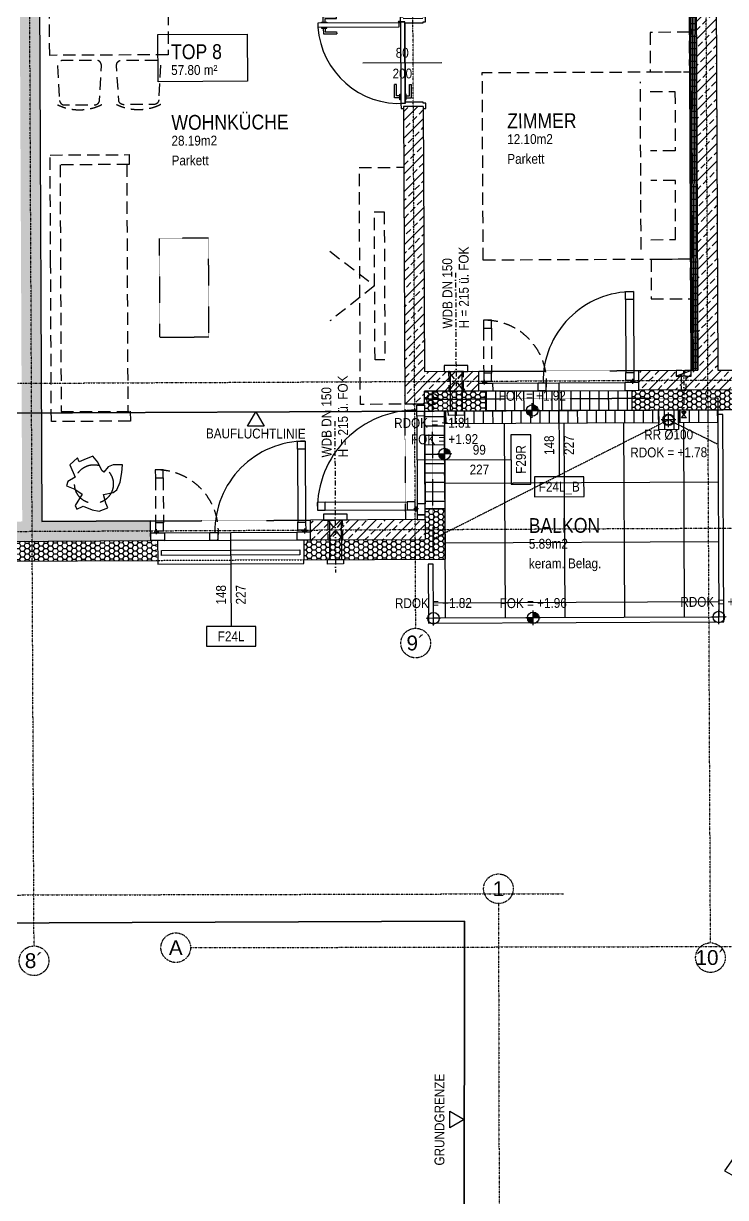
# Model space of a CAD drawing. Header units: millimetres. Extents: x -378801 to -302223, y -36469 to 154078.
# Drawn here: x -339168 to -332059, y 17063 to 28955 of the extents above; entities that cross this region are included whole.
import ezdxf
from ezdxf.enums import TextEntityAlignment as Align

# ---------------------------------------------------------------- set-up
doc = ezdxf.new("R2010")
doc.units = ezdxf.units.MM
for name, pattern in [('HIDDEN2', [0.1875, 0.125, -0.0625]), ('STRICHLINIE', [0.75, 0.5, -0.25]), ('STRICHPUNKT', [1, 0.5, -0.25, 0, -0.25])]:
    doc.linetypes.add(name, pattern=pattern)
for name, color, linetype in [('00_HLP---------M0', 6, 'Continuous'), ('01-BFL-G00-L01-M0', 10, 'Continuous'), ('01-HID-G00-L01-ENTWÄSSERUNG', 8, 'HIDDEN2'), ('01-SYM-G00-L01-M0', 8, 'Continuous'), ('01-TXT---------M0', 1, 'Continuous'), ('01-TXT---------PP', 1, 'Continuous'), ('01-TXT-G00-L01-M0', 1, 'Continuous'), ('02-ANS-G00-L01-M0', 8, 'Continuous'), ('02-ANS-G00-L01-Rigol', 8, 'Continuous'), ('02-AXO-G00-L01-M0', 8, 'STRICHPUNKT'), ('02-DIM-G00-L01-BEHÖRDE', 20, 'Continuous'), ('02-FIL-G00-L01-LILA', 223, 'Continuous'), ('02-FIL-G00-L01-ORANGE', 40, 'Continuous'), ('02-FIL-G00-L01-PLATTENBELAG', 253, 'Continuous'), ('02-FIL-G00-L01-STB', 8, 'Continuous'), ('02-HID-G00-L01-M0', 8, 'HIDDEN2'), ('02-TWA---------M0', 4, 'Continuous'), ('02-TWA-G00-L01-M0', 4, 'Continuous'), ('02-WDA---------M0', 8, 'Continuous'), ('02-WDA-G00-L01-M0', 8, 'Continuous'), ('02-ZWA-G00-L01-M0', 2, 'Continuous'), ('03-SYM-G00-L01-M0', 8, 'Continuous'), ('04-HLP---------M0', 8, 'HIDDEN2'), ('04-STO---------M0', 1, 'Continuous'), ('04-SYM---------EP', 8, 'Continuous'), ('04-SYM-G00-L01-EP', 8, 'Continuous'), ('04-TXT---------EP', 8, 'Continuous'), ('04-TXT-G00-L01-M0', 8, 'Continuous'), ('04-TXT-G00-L01-POS', 8, 'Continuous'), ('05-STO--------M0', 1, 'Continuous'), ('05-SYM---------M0', 8, 'Continuous'), ('05-SYM--------M0', 8, 'Continuous'), ('05-SYM-G00-L01-M0', 8, 'Continuous'), ('05-TXT---------PP', 8, 'Continuous'), ('05-TXT--------M0', 8, 'Continuous'), ('05-TXT-G00-L01-M0', 8, 'Continuous'), ('07-SAN---------M0', 8, 'Continuous'), ('07-SAN-G00-L01-M0', 8, 'Continuous'), ('07_MOB-G00-L01-M0', 6, 'HIDDEN2'), ('09-FIL-G00-L01-BLAU', 161, 'Continuous'), ('09-NAT-G00-L01-PFLANZEN', 9, 'Continuous')]:
    doc.layers.add(name, color=color, linetype=linetype)
doc.layers.add('09-VER-G00-L01-GRUNDSTÜCKSGRENZE', color=161, linetype='Continuous', lineweight=25)
doc.styles.add('ARIAL', font='arial.ttf', dxfattribs={"width": 0.85})
doc.styles.get("Standard").update_dxf_attribs({"font": 'arial.ttf'})
pattern_1 = [(0.26447, (-337081.752, 30520.496), (47.497575, 27.715835), [31.75, -63.5]), (120.26447, (-337081.752, 30520.496), (-47.751405, 27.27619), [31.75, -63.5]), (60.26447, (-337081.752, 30520.496), (-0.25383, 54.99202), [-63.5, 31.75])]
pattern_2 = [(45.2645, (-337081.75, 30520.5), (-90.2161, 89.3871), []), (45.2645, (-336991.95, 30520.91), (-90.2161, 89.3871), [63.5, -31.75])]

# ---------------------------------------------------------------- blocks, each defined once
blk = doc.blocks.new('01-HK3')
blk.add_lwpolyline([(0, 0), (0.0423, 0.0732), (-0.0423, 0.0732)], close=True)
at = {"color": 0, "style": 'ARIAL', "width": 0.85}
blk.add_attdef('HEIGHT', text='', height=0.05, dxfattribs=at).set_placement((0, 0.35), align=Align.TOP_CENTER)
blk = doc.blocks.new('TÜR-80_20er-WAND')
at = {"layer": '00_HLP---------M0'}
blk.add_lwpolyline([(0.411, 0.035), (-0.411, 0.035), (-0.411, 0.035), (-0.411, -0.007), (0.411, -0.007)], close=True, dxfattribs=at)
for points in [[(-0.375, 0.035), (-0.375, 0.045), (-0.32, 0.045), (-0.32, 0.035)], [(-0.357, 0.045), (-0.357, 0.101), (-0.222, 0.101)], [(-0.337, 0.045), (-0.337, 0.081), (-0.222, 0.081)], [(-0.222, 0.081), (-0.222, 0.101)], [(0.4, -0.007), (-0.4, -0.007)], [(-0.375, -0.007), (-0.375, -0.017), (-0.32, -0.017), (-0.32, -0.007)], [(-0.357, -0.017), (-0.357, -0.073), (-0.222, -0.073)], [(-0.337, -0.017), (-0.337, -0.053), (-0.222, -0.053)], [(-0.222, -0.053), (-0.222, -0.073)]]:
    blk.add_lwpolyline(points, dxfattribs=at)
at = {"layer": '02-TWA---------M0'}
for points in [[(-0.445, -0.19), (-0.445, 0.01)], [(0.445, -0.19), (0.445, 0.01)]]:
    blk.add_lwpolyline(points, dxfattribs=at)
at = {"layer": '05-STO--------M0'}
for points in [[(-0.465, -0.19), (-0.465, -0.215), (-0.41, -0.215), (-0.41, -0.19), (-0.4, -0.19), (-0.4, -0.007), (-0.415, -0.007), (-0.415, 0.035), (-0.465, 0.035), (-0.465, 0.01)], [(0.465, -0.19), (0.465, -0.215), (0.41, -0.215), (0.41, -0.19), (0.4, -0.19), (0.4, -0.007), (0.415, -0.007), (0.415, 0.035), (0.465, 0.035), (0.465, 0.01)]]:
    blk.add_lwpolyline(points, dxfattribs=at)
at = {"layer": '05-SYM---------M0'}
for points in [[(0.362, 0.836), (0.352, 0.836), (0.352, 0.781), (0.362, 0.781)], [(0.404, 0.836), (0.414, 0.836), (0.414, 0.781), (0.404, 0.781)], [(0.352, 0.818), (0.296, 0.818), (0.296, 0.683)], [(0.352, 0.798), (0.316, 0.798), (0.316, 0.683)], [(0.414, 0.818), (0.47, 0.818), (0.47, 0.683)], [(0.414, 0.798), (0.45, 0.798), (0.45, 0.683)], [(0.316, 0.683), (0.296, 0.683)], [(0.45, 0.683), (0.47, 0.683)]]:
    blk.add_lwpolyline(points, dxfattribs=at)
at = {"layer": '05-SYM--------M0'}
blk.add_lwpolyline([(0.404, 0.049), (0.404, 0.872), (0.404, 0.872), (0.362, 0.872), (0.362, 0.049)], close=True, dxfattribs=at)
for points in [[(0.41, 0.046), (0.42, 0.046)], [(0.415, 0.041), (0.415, 0.051)]]:
    blk.add_lwpolyline(points, dxfattribs=at)
blk.add_circle((0.415, 0.046), 0.01, dxfattribs=at)
blk.add_arc((0.415, 0.046), 0.828, 93.6691, 183.6691, dxfattribs=at)
blk = doc.blocks.new('05-TXT')
at = {"layer": '05-TXT--------M0'}
blk.add_line((-0.4, 0), (0.4, 0), dxfattribs=at)
at = {"layer": '05-TXT--------M0', "color": 8, "style": 'ARIAL', "width": 0.85}
blk.add_attdef('BREITE', text='', height=0.1, dxfattribs=at).set_placement((0, 0.05), align=Align.CENTER)
blk.add_attdef('HÖHE', text='', height=0.1, rotation=360, dxfattribs=at).set_placement((0, -0.06), align=Align.TOP_CENTER)
blk = doc.blocks.new('01-SQM')
at = {"layer": '01-TXT---------M0', "color": 1, "style": 'ARIAL', "width": 0.85}
blk.add_attdef('ROOM', (0, 0), '', height=0.15, dxfattribs=at)
blk.add_attdef('AREA', text='', height=0.1, dxfattribs=at).set_placement((0, -0.06), align=Align.TOP_LEFT)
at = {"layer": '01-TXT---------PP', "color": 1, "style": 'ARIAL', "width": 0.85}
blk.add_attdef('NR', text='', height=0.15, dxfattribs=at).set_placement((-0.117, 0), align=Align.RIGHT)
blk.add_attdef('FLOOR', text='', height=0.1, dxfattribs=at).set_placement((0, -0.26), align=Align.TOP_LEFT)
blk = doc.blocks.new('FENSTER_115')
at = {"layer": '02-WDA---------M0'}
for points in [[(0, 1.1), (0.2, 1.1)], [(0, 0.11), (0.2, 0.11)]]:
    blk.add_lwpolyline(points, dxfattribs=at)
at = {"layer": '04-HLP---------M0', "linetype": 'Continuous'}
for points in [[(-1.011, 0.18), (-1.091, 0.18), (-1.091, 0.1), (-1.011, 0.1)], [(-0.1, 0.18), (-0.18, 0.18), (-0.18, 0.1), (-0.1, 0.1)]]:
    blk.add_lwpolyline(points, close=True, dxfattribs=at)
for points in [[(-1.011, 0.18), (-0.18, 0.18)], [(-1.011, 0.1), (-0.18, 0.1)]]:
    blk.add_lwpolyline(points, dxfattribs=at)
at = {"layer": '04-HLP---------M0'}
for points in [[(-0.09, 0.084), (-0.09, 0.134)], [(-0.065, 0.109), (-0.115, 0.109)]]:
    blk.add_lwpolyline(points, dxfattribs=at)
at = {"layer": '04-HLP---------M0', "linetype": 'Continuous'}
blk.add_arc((-0.09, 0.109), 1.001, 89.4838, 180.4646, dxfattribs=at)
at = {"layer": '04-STO---------M0'}
for points in [[(0, 1.16), (0, 1.05), (-0.08, 1.05), (-0.08, 1.16)], [(0, 0.05), (0, 0.16), (-0.08, 0.16), (-0.08, 0.05)]]:
    blk.add_lwpolyline(points, close=True, dxfattribs=at)
blk.add_lwpolyline([(0, 0.05), (-0.08, 0.05), (-0.08, 0), (0, 0), (0, 0.05)], dxfattribs=at)
at = {"layer": '04-SYM---------EP'}
for p, q in [((-0.08, 1.05), (-0.08, 0.16)), ((0, 1.05), (0, 0.16))]:
    blk.add_line(p, q, dxfattribs=at)
blk = doc.blocks.new('Fenster Doppelt 196')
at = {"layer": '02-WDA---------M0'}
for points in [[(-1.55, -0.2), (-1.55, -0.4)], [(-0.07, -0.2), (-0.07, -0.4)]]:
    blk.add_lwpolyline(points, dxfattribs=at)
at = {"layer": '04-HLP---------M0', "linetype": 'Continuous'}
for points in [[(-0.13, 0.72), (-0.13, 0.8), (-0.05, 0.8), (-0.05, 0.72)], [(-0.13, -0.1), (-0.13, -0.02), (-0.05, -0.02), (-0.05, -0.1)]]:
    blk.add_lwpolyline(points, close=True, dxfattribs=at)
for points in [[(-0.13, 0.72), (-0.13, -0.02)], [(-0.05, 0.72), (-0.05, -0.02)]]:
    blk.add_lwpolyline(points, dxfattribs=at)
at = {"layer": '04-HLP---------M0'}
for points in [[(-1.49, 0.437), (-1.49, 0.517), (-1.57, 0.517), (-1.57, 0.437)], [(-1.49, -0.1), (-1.49, -0.02), (-1.57, -0.02), (-1.57, -0.1)]]:
    blk.add_lwpolyline(points, close=True, dxfattribs=at)
for points in [[(-1.57, 0.437), (-1.57, -0.02)], [(-1.49, 0.437), (-1.49, -0.02)], [(-1.586, -0.11), (-1.536, -0.11)], [(-1.561, -0.135), (-1.561, -0.085)], [(-0.034, -0.11), (-0.084, -0.11)], [(-0.059, -0.135), (-0.059, -0.085)]]:
    blk.add_lwpolyline(points, dxfattribs=at)
at = {"layer": '04-HLP---------M0', "linetype": 'Continuous'}
blk.add_arc((-0.059, -0.11), 0.91, 89.5354, 180.5162, dxfattribs=at)
at = {"layer": '04-HLP---------M0'}
blk.add_arc((-1.561, -0.11), 0.627, 351.7537, 90.8218, dxfattribs=at)
at = {"layer": '04-STO---------M0'}
for points in [[(-1.48, -0.2), (-1.62, -0.2), (-1.62, -0.12), (-1.48, -0.12)], [(-0.94, -0.2), (-1.02, -0.2), (-1.02, -0.12), (-0.94, -0.12)], [(-0.14, -0.2), (0, -0.2), (0, -0.12), (-0.14, -0.12)]]:
    blk.add_lwpolyline(points, close=True, dxfattribs=at)
at = {"layer": '04-SYM---------EP'}
for p, q in [((-1.48, -0.12), (-0.14, -0.12)), ((-1.48, -0.2), (-0.14, -0.2))]:
    blk.add_line(p, q, dxfattribs=at)
blk = doc.blocks.new('04-TXT')
blk.add_line((0, 0), (0.953, 0))
at = {"layer": '04-TXT---------EP', "color": 8, "style": 'ARIAL', "width": 0.85}
blk.add_attdef('WIDTH', text='', height=0.1, dxfattribs=at).set_placement((0.632, 0.05), align=Align.CENTER)
blk.add_attdef('HEIGHT', text='', height=0.1, dxfattribs=at).set_placement((0.632, -0.05), align=Align.TOP_CENTER)
blk = doc.blocks.new('01-HK1')
for p, q in [((-0.001, -0.074), (-0.001, 0.074)), ((0.074, 0), (-0.075, 0))]:
    blk.add_line(p, q)
blk.add_circle((-0.001, 0), 0.0586)
for points in [[(-0.001, 0.059), (0.041, 0.041), (-0.001, 0)], [(-0.001, 0), (0.058, 0), (0.041, 0.041)], [(-0.059, 0), (-0.042, -0.041), (-0.001, 0)], [(-0.042, -0.041), (-0.001, -0.059), (-0.001, 0)]]:
    blk.add_solid(points)
at = {"layer": '01-TXT---------M0', "color": 8, "style": 'ARIAL', "width": 0.85}
blk.add_attdef('HEIGHT', text='', height=0.1, dxfattribs=at).set_placement((0, 0.2), align=Align.TOP_CENTER)
blk = doc.blocks.new('BETT')
for points in [[(0, 0.95), (-0.4, 0.95), (-0.4, 1.35), (0, 1.35)], [(0, -1.35), (-0.4, -1.35), (-0.4, -0.95), (0, -0.95)]]:
    blk.add_lwpolyline(points, close=True)
at = {"flags": 128}
blk.add_lwpolyline([(-2.1, 0.95), (-2.1, -0.95), (0, -0.95), (0, 0.95)], close=True, dxfattribs=at)
for points in [[(-0.5, 0.85), (-0.5, -0.85)], [(-0.4, 0.75), (-0.15, 0.75), (-0.15, 0.15), (-0.4, 0.15)], [(-0.4, -0.75), (-0.15, -0.75), (-0.15, -0.15), (-0.4, -0.15)]]:
    blk.add_lwpolyline(points)
blk = doc.blocks.new('möbel_tisch')
at = {"flags": 128}
for points in [[(0.098, 0.856, -0.39805), (0.148, 0.903), (0.453, 0.903, -0.39805), (0.503, 0.856), (0.523, 0.506, -0.430564), (0.473, 0.453), (0.128, 0.453, -0.430564), (0.078, 0.506)], [(1.102, 0.856, 0.39805), (1.052, 0.903), (0.747, 0.903, 0.39805), (0.697, 0.856), (0.677, 0.506, 0.430564), (0.727, 0.453), (1.072, 0.453, 0.430564), (1.122, 0.506)], [(0.098, -0.856, 0.39805), (0.148, -0.903), (0.453, -0.903, 0.39805), (0.503, -0.856), (0.523, -0.506, 0.430564), (0.473, -0.453), (0.128, -0.453, 0.430564), (0.078, -0.506)], [(1.102, -0.856, -0.39805), (1.052, -0.903), (0.747, -0.903, -0.39805), (0.697, -0.856), (0.677, -0.506, -0.430564), (0.727, -0.453), (1.072, -0.453, -0.430564), (1.122, -0.506)]]:
    blk.add_lwpolyline(points, format="xyb", close=True, dxfattribs=at)
blk.add_lwpolyline([(1.2, 0.4), (0, 0.4), (0, -0.4), (1.2, -0.4)], close=True)
for centre, start, end in [((0.301, 0.453), 63.4349, 116.5651), ((0.899, 0.453), 63.4349, 116.5651), ((0.301, -0.453), 243.4349, 296.5651), ((0.899, -0.453), 243.4349, 296.5651)]:
    blk.add_arc(centre, 0.503, start, end)
blk = doc.blocks.new('TV-240')
at = {"flags": 128}
blk.add_lwpolyline([(0, -2.4), (0, 0), (0.45, 0), (0.45, -2.4)], close=True, dxfattribs=at)
blk.add_lwpolyline([(0.3, -0.451), (0.3, -1.951), (0.2, -1.951), (0.2, -0.451)], close=True)
blk.add_lwpolyline([(0.754, -1.554), (0.3, -1.201), (0.754, -0.847)])
blk = doc.blocks.new('COUCH_270')
for points in [[(-2.299, -4.428), (-2.299, -3.339), (-3.099, -3.339), (-3.099, -3.439), (-2.399, -3.439), (-2.399, -5.939), (-3.099, -5.939), (-3.099, -6.039), (-2.299, -6.039), (-2.299, -4.428)], [(-3.074, -3.439), (-3.074, -5.939)]]:
    blk.add_lwpolyline(points)
blk = doc.blocks.new('ZIMMERPFLANZE')
blk.add_lwpolyline([(-11.7366, -9.202), (-11.7751, -9.238), (-11.7495, -9.3013), (-11.7859, -9.3233), (-11.7943, -9.3461), (-11.751, -9.3631), (-11.7126, -9.3893), (-11.7486, -9.447), (-11.7402, -9.4662), (-11.7078, -9.4506), (-11.6609, -9.4698), (-11.626, -9.477), (-11.5804, -9.4602), (-11.5912, -9.4362), (-11.602, -9.3917), (-11.5527, -9.3809), (-11.5335, -9.3677), (-11.5155, -9.3281), (-11.5083, -9.2788), (-11.5035, -9.238), (-11.5515, -9.2392), (-11.578, -9.2488), (-11.6008, -9.2764), (-11.6116, -9.268), (-11.6309, -9.2236), (-11.6573, -9.1936), (-11.7042, -9.2116), (-11.727, -9.2224), (-11.7366, -9.202)])
blk.add_circle((-11.6518, -9.3375), 0.1)
blk = doc.blocks.new('WANDLÜFER')
at = {"layer": '02-TWA---------M0', "linetype": 'HIDDEN2', "ltscale": 0.75}
for points in [[(0.075, 0), (0.075, -0.2), (-0.075, -0.2), (-0.075, 0), (0.075, 0)], [(-0.075, 0), (0.075, -0.2)], [(0.075, 0), (-0.075, -0.2)]]:
    blk.add_lwpolyline(points, dxfattribs=at)
at = {"layer": '07-SAN---------M0', "linetype": 'STRICHPUNKT', "ltscale": 0.1}
blk.add_lwpolyline([(0, 1), (0, -0.53)], dxfattribs=at)
at = {"layer": '07-SAN---------M0'}
for points in [[(0, 0), (-0.12, 0), (-0.12, 0.06), (0.12, 0.06), (0.12, 0)], [(0.08, -0.4), (-0.08, -0.4), (-0.08, -0.445), (0.08, -0.445)]]:
    blk.add_lwpolyline(points, close=True, dxfattribs=at)
for points in [[(-0.06, 0), (-0.06, -0.4)], [(0.06, 0), (0.06, -0.4)]]:
    blk.add_lwpolyline(points, dxfattribs=at)
blk = doc.blocks.new('türachse&qualität')
at = {"layer": '05-SYM---------M0'}
blk.add_line((-0.4, 0), (-0.4, 0), dxfattribs=at)
at = {"layer": '05-TXT---------PP'}
blk.add_lwpolyline([(-0.5, -0.25), (-0.5, 0.25), (-0.7, 0.25), (-0.7, -0.25)], close=True, dxfattribs=at)
at = {"layer": '05-TXT---------PP', "color": 8, "style": 'ARIAL', "text_generation_flag": 6, "width": 0.85}
blk.add_attdef('POS.NR.', text='', height=0.1, rotation=270, dxfattribs=at).set_placement((-0.653, -0.011), align=Align.TOP_CENTER)
blk = doc.blocks.new('07_Kemper-ventil')
at = {"layer": '02-TWA---------M0', "linetype": 'HIDDEN2', "ltscale": 0.5}
for points in [[(-0.075, 0), (-0.075, -0.06), (0.075, -0.06), (0.075, 0), (-0.075, 0)], [(-0.025, -0.06), (-0.025, -0.2), (0.025, -0.2), (0.025, -0.06)]]:
    blk.add_lwpolyline(points, close=True, dxfattribs=at)
blk.add_lwpolyline([(-0.075, -0.06), (0.075, 0)], dxfattribs=at)
at = {"layer": '07-SAN---------M0', "linetype": 'STRICHPUNKT', "ltscale": 0.1}
blk.add_lwpolyline([(0, 0), (0, -0.48)], dxfattribs=at)
at = {"layer": '07-SAN---------M0'}
for points in [[(0.025, -0.42), (-0.025, -0.42), (0, -0.45), (0.025, -0.42)], [(0.025, -0.48), (-0.025, -0.48), (0, -0.45), (0.025, -0.48)]]:
    blk.add_lwpolyline(points, close=True, dxfattribs=at)
blk = doc.blocks.new('01-HK2')
for p, q in [((0.098, 0), (-0.098, 0)), ((0, -0.098), (0, 0.098))]:
    blk.add_line(p, q)
blk.add_circle((0, 0), 0.0773)
at = {"layer": '01-TXT---------M0', "color": 8, "style": 'ARIAL', "width": 0.85}
blk.add_attdef('HEIGHT', text='', height=0.1, rotation=360, dxfattribs=at).set_placement((0, 0.132), align=Align.BOTTOM_CENTER)
blk = doc.blocks.new('03-rar')
blk.add_circle((0, 0), 0.05)
at = {"layer": '01-TXT---------M0', "color": 8, "style": 'ARIAL', "width": 0.85}
blk.add_attdef('RR', text='', height=0.1, dxfattribs=at).set_placement((0, 0.1), align=Align.CENTER)

msp = doc.modelspace()

# ---------------------------------------------------------------- hatches: boundary and pattern name
at = {"layer": '02-ANS-G00-L01-Rigol', "true_color": 0x636466}
h = msp.add_hatch(dxfattribs=at)
h.set_pattern_fill('ANSI31', color=251, scale=30, angle=332.60345925, style=0)
h.set_pattern_definition([(90.26447, (-305010.74, -44723.76), (-95.24899, -0.43966), [])])
h.paths.add_polyline_path([(-334485.6268, 25032.4306), (-334486.55, 25232.4285), (-333006.5658, 25239.2599), (-333005.6426, 25039.262)])
h = msp.add_hatch(dxfattribs=at)
h.set_pattern_fill('ANSI31', color=251, scale=30, angle=422.60345925, style=0)
h.set_pattern_definition([(180.26447, (-265142.55, 53015.4), (0.43966, -95.24899), [])])
h.paths.add_polyline_path([(-334901.0527, 24040.4922), (-335101.0505, 24039.569), (-335105.6202, 25029.5688), (-334905.6224, 25030.492)])
h = msp.add_hatch(dxfattribs=at)
h.set_pattern_fill('ANSI31', color=251, scale=30, angle=332.60345925, style=0)
h.set_pattern_definition([(90.26447, (-305419.81, -44925.66), (-95.24899, -0.43966), [])])
h.paths.add_polyline_path([(-334905.0223, 24900.483), (-334905.6223, 25030.4816), (-332735.6454, 25040.4979), (-332735.0454, 24910.4993)])
h = msp.add_hatch(dxfattribs=at)
h.set_pattern_fill('ANSI31', color=251, scale=30, angle=152.16870486, style=0)
h.set_pattern_definition([(90.2645, (-337081.75, 30520.5), (-95.249, -0.4397), [])])
h.paths.add_polyline_path([(-332735.6454, 25040.4979), (-332535.6476, 25041.4211), (-332534.7244, 24841.4232), (-332734.7223, 24840.5001)])
h = msp.add_hatch(dxfattribs=at)
h.set_pattern_fill('ANSI31', color=251, scale=30, angle=332.60345925, style=0)
h.set_pattern_definition([(90.26447, (-303049.83, -44914.72), (-95.24899, -0.43966), [])])
h.paths.add_polyline_path([(-332535.0475, 24911.4225), (-332535.6476, 25041.4211), (-332135.6518, 25043.2674), (-332135.0518, 24913.2688)])
at = {"layer": '02-FIL-G00-L01-LILA', "true_color": 0x636466}
h = msp.add_hatch(dxfattribs=at)
h.set_pattern_fill('HONEY', color=251, scale=10, angle=107.16870486, style=0)
h.set_pattern_definition(pattern_1)
h.paths.add_polyline_path([(-334496.5499, 25232.3823), (-334556.5493, 25232.1054), (-334556.5496, 25232.1754), (-335106.5434, 25229.5563), (-335105.8971, 25089.5578), (-335105.6202, 25029.5585), (-334905.6223, 25030.4816), (-334495.6267, 25032.3741)])
h = msp.add_hatch(dxfattribs=at)
h.set_pattern_fill('HONEY', color=251, scale=10, angle=107.16870486, style=0)
h.set_pattern_definition(pattern_1)
h.paths.add_polyline_path([(-331216.5848, 25247.5118), (-331276.5842, 25247.2349), (-332936.5665, 25239.583), (-332996.5659, 25239.306), (-332995.6427, 25039.2978), (-331215.6616, 25047.514)])
h = msp.add_hatch(dxfattribs=at)
h.set_pattern_fill('HONEY', color=251, scale=10, angle=107.16870486, style=0)
h.set_pattern_definition(pattern_1)
h.paths.add_polyline_path([(-334901.0527, 24040.4922), (-335101.0505, 24039.569), (-335100.7736, 23979.5697), (-335100.5428, 23929.5702), (-335099.6196, 23729.5723), (-336259.6073, 23724.218), (-336319.6066, 23723.941), (-336318.6835, 23523.9432), (-334898.6986, 23530.4976)])
h = msp.add_hatch(dxfattribs=at)
h.set_pattern_fill('HONEY', color=251, scale=10, angle=107.16870486, style=0)
h.set_pattern_definition(pattern_1)
h.paths.add_polyline_path([(-337819.5907, 23717.0173), (-337879.59, 23716.7404), (-340349.5637, 23705.3393), (-340409.5631, 23705.0624), (-340408.6399, 23505.0645), (-337818.6675, 23517.0195)])
at = {"layer": '02-FIL-G00-L01-ORANGE', "true_color": 0x636466}
h = msp.add_hatch(dxfattribs=at)
h.set_pattern_fill('GRATE', color=251, scale=20, angle=197.16870486, style=0)
h.set_pattern_definition([(90.26447, (-337081.752, 30520.496), (-15.87483, -0.073276), []), (180.2645, (-337081.75, 30520.496), (0.2931, -63.4993), [])])
h.paths.add_polyline_path([(-332358.1749, 29922.2923), (-332428.1741, 29921.9692), (-332407.4953, 25442.0181), (-332337.496, 25442.34)])
at = {"layer": '02-FIL-G00-L01-STB', "true_color": 0x636466}
h = msp.add_hatch(dxfattribs=at)
h.set_pattern_fill('ANSI33', color=251, scale=20, angle=107.16870486, style=0)
h.set_pattern_definition(pattern_2)
h.paths.add_polyline_path([(-332179.9867, 34648.1651), (-332379.9845, 34647.2419), (-332376.2688, 33842.2505), (-334531.2459, 33832.3035), (-334534.1538, 34462.2967), (-334734.1517, 34461.3736), (-334733.7824, 34381.3744), (-334938.7802, 34380.4282), (-334937.8571, 34180.4303), (-334732.8593, 34181.3766), (-334730.3206, 33631.3824), (-332375.3457, 33642.2527), (-332337.496, 25442.34), (-332937.4604, 25439.581), (-332936.5665, 25239.583), (-331276.5842, 25247.2349), (-331277.5073, 25447.2328), (-332137.4982, 25443.2632)])
h = msp.add_hatch(dxfattribs=at)
h.set_pattern_fill('ANSI33', color=251, scale=20, angle=107.16870486, style=0)
h.set_pattern_definition(pattern_2)
h.paths.add_polyline_path([(-336028.7686, 34375.397), (-342233.7025, 34346.7559), (-342232.7794, 34146.758), (-339227.8114, 34160.6285), (-339222.2955, 32965.6412), (-339222.2955, 32965.6412), (-339221.6031, 32815.6428), (-339180.4993, 23910.7377), (-340350.4869, 23905.3372), (-340349.5637, 23705.3393), (-337879.59, 23716.7404), (-337880.5132, 23916.7382), (-338980.5015, 23911.6609), (-339027.8135, 34161.5517), (-336027.8455, 34175.3991)])
h = msp.add_hatch(dxfattribs=at)
h.set_pattern_fill('ANSI33', color=251, scale=20, angle=107.16870486, style=0)
h.set_pattern_definition(pattern_2)
h.paths.add_polyline_path([(-335119.86, 28114.5256), (-335319.8578, 28113.6025), (-335305.895, 25088.6347), (-335105.8971, 25089.5578), (-335106.5434, 25229.5563), (-334556.5496, 25232.1754), (-334556.9185, 25312.1045), (-334556.9068, 25312.1046), (-334557.4431, 25432.093), (-335107.4665, 25429.5542)])
h = msp.add_hatch(dxfattribs=at)
h.set_pattern_fill('ANSI33', color=251, scale=20, angle=107.16870486, style=0)
h.set_pattern_definition([(44.82971, (-389052.15, -18110.56), (-89.53527, 90.06906), []), (44.82971, (-388962.35, -18110.83), (-89.53527, 90.06906), [63.5, -31.75])])
h.paths.add_polyline_path([(-335100.5428, 23929.5702), (-336260.5304, 23924.2159), (-336259.6073, 23724.218), (-335099.6196, 23729.5723)])

# ---------------------------------------------------------------- linework, layer by layer
at = {"layer": '01-BFL-G00-L01-M0', "color": 251, "linetype": 'STRICHLINIE', "true_color": 0x636466}
msp.add_lwpolyline([(-319617.199, 10442.0123), (-349756.6668, 10377.7502), (-349751.0119, 19730.8358), (-349735.5541, 24962.029), (-319594.1437, 25101.1572), (-319637.3149, 19875.2322), (-319617.199, 10442.0123)], close=True, dxfattribs=at)
at = {"layer": '01-HID-G00-L01-ENTWÄSSERUNG', "color": 251, "true_color": 0x636466}
msp.add_lwpolyline([(-335019.6436, 23734.9415), (-332635.1849, 24940.9606), (-332134.0363, 24693.2712)], dxfattribs=at)
at = {"layer": '01-TXT-G00-L01-M0', "color": 251, "true_color": 0x636466}
msp.add_lwpolyline([(-337807.0726, 28844.3603), (-336902.4024, 28848.5361), (-336900.1939, 28370.0861), (-337804.8641, 28365.9103)], close=True, dxfattribs=at)
at = {"layer": '02-ANS-G00-L01-M0', "color": 251, "true_color": 0x636466}
for points in [[(-335068.466, 23479.7135), (-335065.6965, 22879.7199), (-332075.7284, 22893.5211), (-332085.4216, 24993.4988), (-332135.421, 24993.268), (-332125.9586, 22943.2898), (-335015.9279, 22929.9501), (-335018.4665, 23479.9443), (-335068.466, 23479.7135)], [(-337808.6676, 23517.0656), (-337808.483, 23477.066), (-336328.4987, 23483.8974), (-336328.6834, 23523.897)]]:
    msp.add_lwpolyline(points, dxfattribs=at)
msp.add_lwpolyline([(-337769.0998, 23617.1309), (-336369.1147, 23623.5931), (-336368.8839, 23573.5936), (-337768.869, 23567.1315)], close=True, dxfattribs=at)
at = {"layer": '02-ANS-G00-L01-Rigol', "color": 251, "true_color": 0x636466}
for points in [[(-334485.6268, 25032.4306), (-334486.55, 25232.4285), (-333006.5658, 25239.2599), (-333005.6426, 25039.262)], [(-334901.0527, 24040.4922), (-335101.0505, 24039.569), (-335105.6202, 25029.5688), (-334905.6224, 25030.492)], [(-334905.0223, 24900.483), (-334905.6223, 25030.4816), (-332735.6454, 25040.4979), (-332735.0454, 24910.4993)], [(-332735.6454, 25040.4979), (-332535.6476, 25041.4211), (-332534.7244, 24841.4232), (-332734.7223, 24840.5001)], [(-332535.0475, 24911.4225), (-332535.6476, 25041.4211), (-332135.6518, 25043.2674), (-332135.0518, 24913.2688)]]:
    msp.add_lwpolyline(points, close=True, dxfattribs=at)
at = {"layer": '02-AXO-G00-L01-M0', "color": 251, "true_color": 0x636466}
for points in [[(-339060.6524, 19611.2451), (-339154.8149, 40011.0278)], [(-335195.4644, 22829.1203), (-335274.8563, 40028.9371)], [(-332210.7254, 19642.8634), (-332304.8879, 40042.6461)], [(-350034.5781, 25260.6517), (-322057.9097, 25389.788), (-322057.9097, 25389.788)], [(-350039.0364, 23760.6152), (-322050.986, 23889.804), (-322050.986, 23889.804)], [(-366638.6033, 20061.8103), (-333699.7929, 20140.3513)], [(-334357.6982, 20040.6051), (-334287.5423, -12863.0637)], [(-337476.0167, 19593.9541), (-303786.8295, 19665.7849)]]:
    msp.add_lwpolyline(points, dxfattribs=at)
for centre in [(-335195.9101, 22679.1167), (-334358.018, 20190.6048), (-337626.0164, 19593.6343), (-332211.1712, 19492.8597), (-339061.0982, 19461.2414)]:
    msp.add_circle(centre, 150, dxfattribs=at)
at = {"layer": '02-FIL-G00-L01-PLATTENBELAG', "color": 251, "true_color": 0x636466}
for points in [[(-334905.0223, 24900.483), (-334895.9291, 22930.504)], [(-334300.0287, 24903.2756), (-334290.9356, 22933.2966)], [(-333695.0352, 24906.0682), (-333685.942, 22936.0891)], [(-333090.0416, 24908.8607), (-333080.9485, 22938.8817)], [(-332485.048, 24911.6533), (-332475.9549, 22941.6743)], [(-332132.2592, 24308.2753), (-334902.2297, 24295.4895)], [(-332129.4667, 23703.2817), (-334899.4371, 23690.4959)], [(-332126.6741, 23098.2882), (-335016.6433, 23084.9485)]]:
    msp.add_lwpolyline(points, dxfattribs=at)
at = {"layer": '02-HID-G00-L01-M0', "color": 251, "true_color": 0x636466}
for points in [[(-334557.4432, 25432.1034), (-332937.4604, 25439.581)], [(-335305.9412, 25098.6346), (-335300.5407, 23928.647)], [(-335018.6973, 23529.9437), (-335026.1749, 25149.9265), (-332136.2057, 25163.2661), (-332135.6518, 25043.2674)], [(-334901.0527, 24040.4922), (-334905.6223, 25030.4816)], [(-334485.6268, 25032.4306), (-333005.6426, 25039.262)], [(-337880.5132, 23916.7382), (-336260.5304, 23924.2159)]]:
    msp.add_lwpolyline(points, dxfattribs=at)
at = {"layer": '02-HID-G00-L01-M0', "color": 251, "ltscale": 0.5, "true_color": 0x636466}
msp.add_lwpolyline([(-337808.6676, 23517.0656), (-336328.6834, 23523.897)], dxfattribs=at)
at = {"layer": '02-TWA-G00-L01-M0', "color": 251, "true_color": 0x636466}
for p, q in [((-332179.9867, 34648.1651), (-332137.4982, 25443.2632)), ((-339027.8135, 34161.5517), (-338980.5015, 23911.6609)), ((-332375.3457, 33642.2527), (-332337.496, 25442.34)), ((-335319.8578, 28113.6025), (-335305.9412, 25098.6346)), ((-335119.86, 28114.5256), (-335107.4665, 25429.5542)), ((-335107.4665, 25429.5542), (-334557.4431, 25432.093)), ((-332937.4604, 25439.581), (-332337.496, 25442.34)), ((-332936.5665, 25239.583), (-332937.4604, 25439.581)), ((-332137.4982, 25443.2632), (-331277.5073, 25447.2328)), ((-331276.5842, 25247.2349), (-332936.5665, 25239.583)), ((-338980.5015, 23911.6609), (-337880.4839, 23916.7384)), ((-337880.5132, 23916.7382), (-338980.5015, 23911.6609)), ((-335100.5428, 23929.5702), (-336260.5304, 23924.2159)), ((-335100.5428, 23929.5702), (-335099.6196, 23729.5723)), ((-340349.5637, 23705.3393), (-337879.59, 23716.7404)), ((-336259.6073, 23724.218), (-335099.6196, 23729.5723))]:
    msp.add_line(p, q, dxfattribs=at)
for points in [[(-334556.5493, 25232.1054), (-334557.4432, 25432.1034)], [(-334556.5496, 25232.1754), (-335106.5434, 25229.5563)], [(-335105.9433, 25099.5578), (-335106.5434, 25229.5563)], [(-335105.9433, 25099.5578), (-335305.9412, 25098.6346)], [(-337879.59, 23716.7404), (-337880.5132, 23916.7382)], [(-336259.6073, 23724.218), (-336260.5304, 23924.2159)]]:
    msp.add_lwpolyline(points, dxfattribs=at)
at = {"layer": '02-WDA-G00-L01-M0', "color": 251, "true_color": 0x636466}
for p, q in [((-334905.6223, 25030.4816), (-334485.6268, 25032.4203)), ((-333005.6426, 25039.262), (-331205.6033, 25047.5604)), ((-334901.0527, 24040.4922), (-334898.6986, 23530.4976)), ((-340418.6398, 23505.0184), (-337808.6676, 23517.0656)), ((-336328.6834, 23523.897), (-334898.6986, 23530.4976))]:
    msp.add_line(p, q, dxfattribs=at)
at = {"layer": '02-ZWA-G00-L01-M0', "color": 251, "true_color": 0x636466}
msp.add_line((-332428.1741, 29921.9692), (-332407.4953, 25442.0169), dxfattribs=at)
at = {"layer": '07_MOB-G00-L01-M0', "color": 251, "true_color": 0x636466}
msp.add_lwpolyline([(-337293.7245, 26780.2783), (-337793.7192, 26777.9704), (-337789.1034, 25777.981), (-337289.1087, 25780.2889)], close=True, dxfattribs=at)
at = {"layer": '09-NAT-G00-L01-PFLANZEN', "color": 251, "true_color": 0x636466}
msp.add_lwpolyline([(-331910.1013, 17559.437), (-332067.5435, 17333.9529), (-331921.2839, 17252.3278)], dxfattribs=at)
at = {"layer": '09-VER-G00-L01-GRUNDSTÜCKSGRENZE', "color": 251, "true_color": 0x636466}
msp.add_lwpolyline([(-307072.8328, -10354.6125), (-318236.149, -10251.1178), (-334731.7398, -10082.8632), (-334703.1183, 19861.2842), (-361621.0021, 19752.8197), (-361750.9984, 19753.2061), (-361702.9463, 35921.0335), (-361697.2627, 37833.3866), (-346703.7721, 37981.5509), (-324341.1847, 38084.7734), (-324420.1038, 19902.0663), (-324285.8875, 19903.26), (-307137.4969, 19972.3587)], close=True, dxfattribs=at)
at = {"layer": '09-VER-G00-L01-GRUNDSTÜCKSGRENZE', "color": 251, "ltscale": 0.2, "true_color": 0x636466}
for points in [[(-361621.0021, 19752.8197), (-334703.1183, 19861.2842)], [(-334703.1183, 19861.2842), (-334731.7398, -10082.8632)]]:
    msp.add_lwpolyline(points, dxfattribs=at)

# ---------------------------------------------------------------- block references
at = {"layer": '01-SYM-G00-L01-M0', "color": 251, "true_color": 0x636466}
ref = msp.add_blockref('01-HK2', (-335026.1749, 25149.9265), dxfattribs=dict(at, xscale=757.5757580624577, yscale=757.5757580613007, zscale=757.5757580681662, rotation=0.2644672841293802))
ref.add_attrib('HEIGHT', 'RDOK = +1.81', dxfattribs={"layer": '01-TXT---------M0', "color": 8, "height": 100, "rotation": 0.26446728, "style": 'ARIAL', "width": 0.85}).set_placement((-335024.6979, 24829.9299), align=Align.BOTTOM_CENTER)
at = {"layer": '01-SYM-G00-L01-M0', "color": 251, "true_color": 0x636466, "xscale": 1000, "yscale": 1000, "zscale": 1000, "rotation": 0.2644673286167905}
for p, values in [((-334014.5623, 25034.5946), {'HEIGHT': 'FOK = +1.92'}), ((-334903.0987, 24594.3435), {'HEIGHT': 'FOK = +1.92'}), ((-334004.8691, 22934.6183), {'HEIGHT': 'FOK = +1.96'})]:
    msp.add_blockref('01-HK1', p, dxfattribs=at).add_auto_attribs(values)
at = {"layer": '01-SYM-G00-L01-M0', "color": 251, "true_color": 0x636466}
ref = msp.add_blockref('01-HK2', (-332635.1849, 24940.9606), dxfattribs=dict(at, xscale=757.5757580624577, yscale=757.5757580613007, zscale=757.5757580681662, rotation=0.2644672841293802))
ref.add_attrib('HEIGHT', 'RDOK = +1.78', dxfattribs={"layer": '01-TXT---------M0', "color": 8, "height": 100, "rotation": 0.26446728, "style": 'ARIAL', "width": 0.85}).set_placement((-332633.2924, 24530.965), align=Align.BOTTOM_CENTER)
ref = msp.add_blockref('01-HK2', (-335015.9279, 22929.9501), dxfattribs=dict(at, xscale=757.5757580624577, yscale=757.5757580613007, zscale=757.5757580681662, rotation=0.2644672841293802))
ref.add_attrib('HEIGHT', 'RDOK = +1.82', dxfattribs={"layer": '01-TXT---------M0', "color": 8, "height": 100, "rotation": 0.26446728, "style": 'ARIAL', "width": 0.85}).set_placement((-335016.2704, 23004.1681), align=Align.BOTTOM_CENTER)
ref = msp.add_blockref('01-HK2', (-332125.9586, 22943.2898), dxfattribs=dict(at, xscale=757.5757580624577, yscale=757.5757580613007, zscale=757.5757580681662, rotation=0.2644672841293802))
ref.add_attrib('HEIGHT', 'RDOK = +1.82', dxfattribs={"layer": '01-TXT---------M0', "color": 8, "height": 100, "rotation": 0.26446728, "style": 'ARIAL', "width": 0.85}).set_placement((-332126.3012, 23017.5078), align=Align.BOTTOM_CENTER)
at = {"layer": '01-TXT-G00-L01-M0', "color": 251, "true_color": 0x636466, "xscale": 1000, "yscale": 1000, "zscale": 1000}
for p, rotation, values in [((-337672.8624, 28593.1935), 0.2644672465424987, {'ROOM': 'TOP 8', 'AREA': '57.80 m²'}), ((-337669.56, 27877.7542), 0.2644673028666128, {'ROOM': 'WOHNKÜCHE', 'AREA': '28.19m2', 'FLOOR': 'Parkett'}), ((-334269.5962, 27893.4479), 0.2644673028666128, {'ROOM': 'ZIMMER', 'AREA': '12.10m2', 'FLOOR': 'Parkett'}), ((-334050.6735, 23794.4148), 0.2644673028666128, {'ROOM': 'BALKON', 'AREA': '5.89m2', 'FLOOR': 'keram. Belag.'})]:
    msp.add_blockref('01-SQM', p, dxfattribs=dict(at, rotation=rotation)).add_auto_attribs(values)
at = {"layer": '02-DIM-G00-L01-BEHÖRDE', "color": 251, "true_color": 0x636466}
ref = msp.add_blockref('01-HK3', (-336814.7707, 25021.6694), dxfattribs=dict(at, xscale=-2000.000000016163, yscale=2000.000000025194, zscale=2000.000000000001, rotation=179.8297128910653))
ref.add_attrib('HEIGHT', 'BAUFLUCHTLINIE', dxfattribs={"layer": '0', "color": 0, "extrusion": (0, 0, -1), "height": 100, "rotation": 180.17028711, "style": 'ARIAL', "text_generation_flag": 4, "width": 0.85}).set_placement((336815.6623, 24721.6707), align=Align.BOTTOM_CENTER)
at = {"layer": '03-SYM-G00-L01-M0', "color": 251, "true_color": 0x636466}
ref = msp.add_blockref('03-rar', (-332635.1849, 24940.9606), dxfattribs=dict(at, xscale=1000, yscale=1000, zscale=1000, rotation=0.2644673113410362))
ref.add_attrib('RR', 'RR %%c100', dxfattribs={"layer": '01-TXT---------M0', "color": 8, "height": 100, "rotation": 0.26446731, "style": 'ARIAL', "width": 0.85}).set_placement((-332634.2618, 24740.9627), align=Align.CENTER)
at = {"layer": '04-SYM-G00-L01-EP', "color": 251, "true_color": 0x636466, "xscale": 1000, "yscale": 1000, "zscale": 1000}
for name, p, rotation in [('Fenster Doppelt 196', (-332937.4897, 25439.5808), 0.2644673277295975), ('FENSTER_115', (-335100.5428, 23929.5702), 0.2644672867450693), ('Fenster Doppelt 196', (-336260.5304, 23924.2159), 0.2644673277295975)]:
    msp.add_blockref(name, p, dxfattribs=dict(at, rotation=rotation))
at = {"layer": '04-TXT-G00-L01-M0', "color": 251, "true_color": 0x636466}
ref = msp.add_blockref('04-TXT', (-333746.8979, 25315.8434), dxfattribs=dict(at, xscale=-1000, yscale=1000, zscale=1000, rotation=90.26446729084192))
ref.add_attrib('WIDTH', '148', dxfattribs={"layer": '04-TXT---------EP', "color": 8, "extrusion": (0, 0, -1), "height": 100, "rotation": 269.73553271, "style": 'ARIAL', "text_generation_flag": 2, "width": 0.85}).set_placement((333793.9794, 24683.456), align=Align.CENTER)
ref.add_attrib('HEIGHT', '227', dxfattribs={"layer": '04-TXT---------EP', "color": 8, "extrusion": (0, 0, -1), "height": 100, "rotation": 269.73553271, "style": 'ARIAL', "text_generation_flag": 2, "width": 0.85}).set_placement((333693.9805, 24683.9176), align=Align.TOP_CENTER)
at = {"layer": '04-TXT-G00-L01-M0', "color": 251, "true_color": 0x636466, "xscale": 1000, "yscale": 1000, "zscale": 1000, "rotation": 0.2644672927487313}
msp.add_blockref('04-TXT', (-335183.3345, 24534.1945), dxfattribs=at).add_auto_attribs({'WIDTH': '99', 'HEIGHT': '227'})
at = {"layer": '04-TXT-G00-L01-M0', "color": 251, "true_color": 0x636466}
ref = msp.add_blockref('04-TXT', (-337069.9679, 23800.4783), dxfattribs=dict(at, xscale=-1000, yscale=1000, zscale=1000, rotation=90.26446729084192))
ref.add_attrib('WIDTH', '148', dxfattribs={"layer": '04-TXT---------EP', "color": 8, "extrusion": (0, 0, -1), "height": 100, "rotation": 269.73553271, "style": 'ARIAL', "text_generation_flag": 2, "width": 0.85}).set_placement((337117.0494, 23168.0909), align=Align.CENTER)
ref.add_attrib('HEIGHT', '227', dxfattribs={"layer": '04-TXT---------EP', "color": 8, "extrusion": (0, 0, -1), "height": 100, "rotation": 269.73553271, "style": 'ARIAL', "text_generation_flag": 2, "width": 0.85}).set_placement((337017.0505, 23168.5525), align=Align.TOP_CENTER)
at = {"layer": '04-TXT-G00-L01-POS', "color": 251, "true_color": 0x636466}
ref = msp.add_blockref('türachse&qualität', (-334730.4134, 24536.2853), dxfattribs=dict(at, xscale=1000, yscale=1000, zscale=1000, rotation=180.2644506063206))
ref.add_attrib('POS.NR.', 'F29R', dxfattribs={"layer": '05-TXT---------PP', "color": 8, "height": 100, "rotation": 90.2644506, "style": 'ARIAL', "width": 0.85}).set_placement((-334130.4198, 24539.0546), align=Align.MIDDLE_CENTER)
ref = msp.add_blockref('türachse&qualität', (-333744.8362, 24862.834), dxfattribs=dict(at, xscale=1000, yscale=1000, zscale=1000, rotation=90.26445060711859))
ref.add_attrib('POS.NR.', 'F24L_B', dxfattribs={"layer": '05-TXT---------PP', "color": 8, "height": 100, "rotation": 0.2644506, "style": 'ARIAL', "width": 0.85}).set_placement((-333742.0669, 24262.8404), align=Align.MIDDLE_CENTER)
ref = msp.add_blockref('türachse&qualität', (-337067.9062, 23347.4689), dxfattribs=dict(at, xscale=1000, yscale=1000, zscale=1000, rotation=90.26445060711859))
ref.add_attrib('POS.NR.', 'F24L', dxfattribs={"layer": '05-TXT---------PP', "color": 8, "height": 100, "rotation": 0.2644506, "style": 'ARIAL', "width": 0.85}).set_placement((-337065.1369, 22747.4753), align=Align.MIDDLE_CENTER)
at = {"layer": '05-SYM-G00-L01-M0', "color": 251, "true_color": 0x636466, "xscale": 1000, "yscale": 1000, "zscale": 1000, "rotation": 90.26446724795944}
msp.add_blockref('TÜR-80_20er-WAND', (-335311.912, 28558.6439), dxfattribs=at)
at = {"layer": '05-TXT-G00-L01-M0', "color": 251, "true_color": 0x636466, "xscale": 1000, "yscale": 1000, "zscale": 1000, "rotation": 0.2644672903587408}
msp.add_blockref('05-TXT', (-335331.9118, 28558.5516), dxfattribs=at).add_auto_attribs({'BREITE': '80', 'HÖHE': '200'})
at = {"layer": '07-SAN-G00-L01-M0', "color": 251, "true_color": 0x636466, "yscale": 1000, "zscale": 1000}
for name, p, xscale, rotation in [('WANDLÜFER', (-334787.4407, 25431.0313), -1000, 0.2644672847503049), ('07_Kemper-ventil', (-332482.4945, 25441.681), 1000, 0.2644672657123398), ('WANDLÜFER', (-336010.5332, 23925.3698), -1000, 0.2644672847503049)]:
    msp.add_blockref(name, p, dxfattribs=dict(at, xscale=xscale, rotation=rotation))
at = {"layer": '07_MOB-G00-L01-M0', "color": 251, "true_color": 0x636466}
for name, p, xscale, yscale, zscale, rotation in [('möbel_tisch', (-338904.1373, 29032.4684), -1000, 1000, 1000, 180.2644673627215), ('BETT', (-332417.0731, 27516.9948), -1000, 1000, 1000, 180.264467286454), ('COUCH_270', (-341212.2537, 30951.4345), -1000, 1000, 1000, 0.2644673084157745), ('TV-240', (-335305.9412, 25098.6346), 1000, 1000, 1000, 180.2644667862231), ('ZIMMERPFLANZE', (-315701.337, 42696.5558), 1960.000000000001, 1960.000000000001, 1960.000000000001, 0.2644672863838586)]:
    msp.add_blockref(name, p, dxfattribs=dict(at, xscale=xscale, yscale=yscale, zscale=zscale, rotation=rotation))
at = {"layer": '09-FIL-G00-L01-BLAU', "color": 251, "true_color": 0x636466}
ref = msp.add_blockref('01-HK3', (-334705.0392, 17851.6085), dxfattribs=dict(at, xscale=-2000.000000016163, yscale=2000.000000025194, zscale=2000.000000000001, rotation=89.94523517694076))
ref.add_attrib('HEIGHT', 'GRUNDGRENZE', dxfattribs={"layer": '0', "color": 0, "extrusion": (0, 0, -1), "height": 100, "rotation": 270.05476482, "style": 'ARIAL', "text_generation_flag": 2, "width": 0.85}).set_placement((335005.0391, 17851.8952), align=Align.TOP_CENTER)

# ---------------------------------------------------------------- texts
at = {"layer": '02-AXO-G00-L01-M0', "color": 251, "true_color": 0x636466, "char_height": 150, "attachment_point": 5}
for s, insert, width, rotation in [('{\\fArial|b0|i0|c0|p34;9´}', (-335195.9101, 22679.1167), 246.7, 0.2645129), ('{\\fArial|b0|i0|c0|p34;1}', (-334358.018, 20190.6048), 303.3, 0.12216729), ('{\\fArial|b0|i0|c0|p34;A}', (-337626.0164, 19593.6343), 303.3, 0.12216358), ('{\\fArial|b0|i0|c0|p34;8´}', (-339061.0982, 19461.2414), 246.7, 0.2645129), ('{\\fArial|b0|i0|c0|p34;10´}', (-332211.1712, 19492.8597), 246.7, 0.2645129)]:
    msp.add_mtext(s, dxfattribs=dict(at, insert=insert, width=width, rotation=rotation))
at = {"layer": '07-SAN-G00-L01-M0', "color": 251, "true_color": 0x636466, "char_height": 100, "width": 1538, "attachment_point": 4, "rotation": 90.26446731, "style": 'ARIAL'}
for insert in [(-334789.4486, 25866.0268), (-336013.4643, 24560.363)]:
    msp.add_mtext('WDB DN 150\\PH = 215 ü. FOK', dxfattribs=dict(at, insert=insert))

doc.saveas('drawing.dxf')
